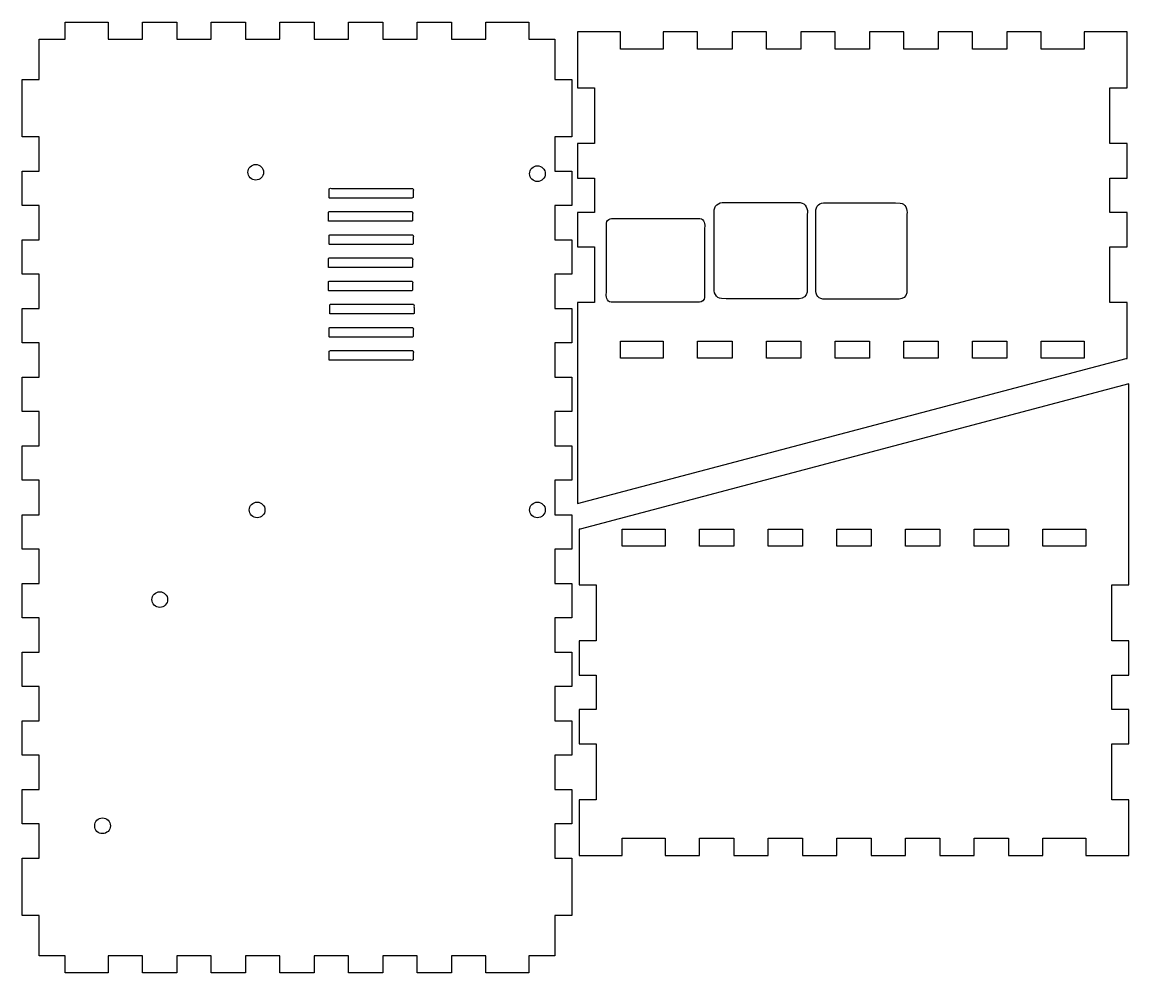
# Model space of a CAD drawing. Extents: x 0 to 1159, y 2 to 472.
# Drawn here: x 612 to 1159, y 2 to 472 of the extents above; entities that cross this region are included whole.
import ezdxf

# ---------------------------------------------------------------- set-up
doc = ezdxf.new("R2010")
doc.units = 0
doc.layers.add('Imprimir', color=7, linetype='CONTINUOUS')

msp = doc.modelspace()

# ---------------------------------------------------------------- linework, layer by layer
at = {"layer": 'Imprimir', "color": 5}
for points in [[(705.049312, 472.292893), (722.057232, 472.292893), (722.057232, 463.788949), (739.065072, 463.788949), (739.065072, 472.292893), (756.072992, 472.292893), (756.072992, 463.788949), (773.080912, 463.788949), (773.080912, 472.292893), (790.088752, 472.292893), (790.088752, 463.788949), (807.09664, 463.788949), (807.09664, 472.292893), (824.10448, 472.292893), (824.10448, 463.788949), (841.11248, 463.788949), (841.11248, 472.292893), (862.37232, 472.292893), (862.37232, 463.788949), (875.12824, 463.788949), (875.12824, 443.946413), (883.63224, 443.946413), (883.63224, 415.599933), (875.12824, 415.599933), (875.12824, 398.592045), (883.63224, 398.592045), (883.63224, 381.584157), (875.12824, 381.584157), (875.12824, 364.576269), (883.63224, 364.576269), (883.63224, 347.568381), (875.12824, 347.568381), (875.12824, 330.560493), (883.63224, 330.560493), (883.63224, 313.552605), (875.12824, 313.552605), (875.12824, 296.544717), (883.63224, 296.544717), (883.63224, 279.536829), (875.12824, 279.536829), (875.12824, 262.528941), (883.63224, 262.528941), (883.63224, 245.521053), (875.12824, 245.521053), (875.12824, 228.513165), (883.63224, 228.513165), (883.63224, 211.505277), (875.12824, 211.505277), (875.12824, 194.497389), (883.63224, 194.497389), (883.63224, 177.489501), (875.12824, 177.489501), (875.12824, 160.481613), (883.63224, 160.481613), (883.63224, 143.473725), (875.12824, 143.473725), (875.12824, 126.465837), (883.63224, 126.465837), (883.63224, 109.457949), (875.12824, 109.457949), (875.12824, 92.450061), (883.63224, 92.450061), (883.63224, 75.442165), (875.12824, 75.442165), (875.12824, 58.434277), (883.63224, 58.434277), (883.63224, 30.087789), (875.12824, 30.087789), (875.12824, 10.245261), (862.37232, 10.245261), (862.37232, 1.741309), (841.11248, 1.741309), (841.11248, 10.245261), (824.10448, 10.245261), (824.10448, 1.741309), (807.09664, 1.741309), (807.09664, 10.245261), (790.088752, 10.245261), (790.088752, 1.741309), (773.080912, 1.741309), (773.080912, 10.245261), (756.072992, 10.245261), (756.072992, 1.741309), (739.065072, 1.741309), (739.065072, 10.245261), (722.057232, 10.245261), (722.057232, 1.741309), (705.049312, 1.741309), (705.049312, 10.245261), (688.04144, 10.245261), (688.04144, 1.741309), (671.03352, 1.741309), (671.03352, 10.245261), (654.0256, 10.245261), (654.0256, 1.741309), (632.76576, 1.741309), (632.76576, 10.245261), (620.00984, 10.245261), (620.00984, 30.087789), (611.50592, 30.087789), (611.50592, 58.434277), (620.00984, 58.434277), (620.00984, 75.442165), (611.50592, 75.442165), (611.50592, 92.450061), (620.00984, 92.450061), (620.00984, 109.457949), (611.50592, 109.457949), (611.50592, 126.465837), (620.00984, 126.465837), (620.00984, 143.473725), (611.50592, 143.473725), (611.50592, 160.481613), (620.00984, 160.481613), (620.00984, 177.489501), (611.50592, 177.489501), (611.50592, 194.497389), (620.00984, 194.497389), (620.00984, 211.505277), (611.50592, 211.505277), (611.50592, 228.513165), (620.00984, 228.513165), (620.00984, 245.521053), (611.50592, 245.521053), (611.50592, 262.528941), (620.00984, 262.528941), (620.00984, 279.536829), (611.50592, 279.536829), (611.50592, 296.544717), (620.00984, 296.544717), (620.00984, 313.552605), (611.50592, 313.552605), (611.50592, 330.560493), (620.00984, 330.560493), (620.00984, 347.568381), (611.50592, 347.568381), (611.50592, 364.576269), (620.00984, 364.576269), (620.00984, 381.584157), (611.50592, 381.584157), (611.50592, 398.592045), (620.00984, 398.592045), (620.00984, 415.599933), (611.50592, 415.599933), (611.50592, 443.946413), (620.00984, 443.946413), (620.00984, 463.788949), (632.76576, 463.788949), (632.76576, 472.292893), (654.0256, 472.292893), (654.0256, 463.788949), (671.03352, 463.788949), (671.03352, 472.292893), (688.04144, 472.292893), (688.04144, 463.788949), (705.049312, 463.788949), (705.049312, 472.292893)], [(886.3756, 467.424467), (886.3756, 439.786939), (894.88024, 439.786939), (894.88024, 412.149419), (886.3756, 412.149419), (886.3756, 395.140029), (894.88024, 395.140029), (894.88024, 378.132197), (886.3756, 378.132197), (886.3756, 361.124373), (894.88024, 361.124373), (894.88024, 333.486845), (886.3756, 333.486845), (886.3756, 305.913389), (886.3756, 305.849309), (886.3756, 234.052373), (1158.03832, 305.849309), (1158.49928, 305.849309), (1158.49928, 333.486829), (1149.99456, 333.486829), (1149.99456, 361.124357), (1158.49928, 361.124357), (1158.49928, 378.132181), (1149.99456, 378.132181), (1149.99456, 395.140013), (1158.49928, 395.140013), (1158.49928, 412.149403), (1149.99456, 412.149403), (1149.99456, 439.786923), (1158.49928, 439.786923), (1158.49928, 467.424451), (1137.23832, 467.424451), (1137.23832, 458.919755), (1115.97896, 458.919755), (1115.97896, 467.424451), (1098.97112, 467.424451), (1098.97112, 458.919755), (1081.9632, 458.919755), (1081.9632, 467.424451), (1064.95544, 467.424451), (1064.95544, 458.919755), (1047.9476, 458.919755), (1047.9476, 467.424451), (1030.93976, 467.424451), (1030.93976, 458.919755), (1013.932, 458.919755), (1013.932, 467.424451), (996.92416, 467.424451), (996.92416, 458.919755), (979.91632, 458.919755), (979.91632, 467.424451), (962.90848, 467.424451), (962.90848, 458.919755), (945.90064, 458.919755), (945.90064, 467.424451), (928.89288, 467.424451), (928.89288, 458.919755), (907.63192, 458.919755), (907.63192, 467.424451), (886.37248, 467.424451), (886.3756, 467.424467)], [(727.140752, 401.851893), (727.140752, 401.851893)], [(866.59056, 401.168349), (866.59056, 401.168349)], [(763.714192, 385.238149), (763.530344, 385.314069), (763.454424, 385.497877), (763.454432, 385.497853)], [(763.372352, 373.764397), (763.188568, 373.840317), (763.112648, 374.024133), (763.112648, 374.024133), (763.112672, 374.024117)], [(763.714192, 362.290693), (763.530344, 362.366613), (763.454424, 362.550421), (763.454432, 362.550405)], [(763.372352, 350.816989), (763.188568, 350.892909), (763.112648, 351.076717), (763.112648, 351.076717), (763.112672, 351.076701)], [(763.372352, 339.343285), (763.188568, 339.419205), (763.112648, 339.603013), (763.112648, 339.603013), (763.112672, 339.602989)], [(996.21824, 335.410005), (996.21816, 335.409997)], [(1045.72432, 335.217493), (1045.72432, 335.217517)], [(946.74224, 333.682709), (946.74224, 333.682717)], [(764.055952, 327.869597), (763.872176, 327.945517), (763.796256, 328.129325), (763.796272, 328.129309)], [(763.714192, 316.395885), (763.530344, 316.471805), (763.454424, 316.655621), (763.454432, 316.655605)], [(907.63504, 314.354021), (928.896, 314.354021), (928.896, 305.913389), (907.63504, 305.913389), (907.63504, 314.354021), (907.63504, 314.354021)], [(945.90376, 314.354021), (962.9116, 314.354021), (962.9116, 305.913389), (945.90376, 305.913389), (945.90376, 314.354021), (945.90376, 314.354021)], [(979.91944, 314.354021), (996.92728, 314.354021), (996.92728, 305.913389), (979.91944, 305.913389), (979.91944, 314.354021), (979.91944, 314.354021)], [(1013.93512, 314.354021), (1030.94288, 314.354021), (1030.94288, 305.913389), (1013.93512, 305.913389), (1013.93512, 314.354021), (1013.93512, 314.354021)], [(1047.95072, 314.354021), (1064.95856, 314.354021), (1064.95856, 305.913389), (1047.95072, 305.913389), (1047.95072, 314.354021), (1047.95072, 314.354021)], [(1081.96632, 314.354021), (1098.97424, 314.354021), (1098.97424, 305.913389), (1081.96632, 305.913389), (1081.96632, 314.354021), (1081.96632, 314.354021)], [(1115.98208, 314.354021), (1137.24144, 314.354021), (1137.24144, 305.913389), (1115.98208, 305.913389), (1115.98208, 314.354021), (1115.98208, 314.354021)], [(763.714192, 304.922205), (763.530344, 304.998125), (763.454424, 305.181941), (763.454432, 305.181917)], [(1159.3524, 59.824421), (1159.3524, 87.461965), (1150.84776, 87.461965), (1150.84776, 115.099429), (1159.3524, 115.099429), (1159.3524, 132.108805), (1150.84776, 132.108805), (1150.84776, 149.116661), (1159.3524, 149.116661), (1159.3524, 166.124517), (1150.84776, 166.124517), (1150.84776, 193.762053), (1159.3524, 193.762053), (1159.3524, 221.335445), (1159.3524, 221.399445), (1159.3524, 293.196389), (887.68968, 221.399445), (887.22872, 221.399445), (887.22872, 193.761973), (895.73344, 193.761973), (895.73344, 166.124437), (887.22872, 166.124437), (887.22872, 149.116581), (895.73344, 149.116581), (895.73344, 132.108725), (887.22872, 132.108725), (887.22872, 115.099349), (895.73344, 115.099349), (895.73344, 87.461885), (887.22872, 87.461885), (887.22872, 59.824341), (908.48976, 59.824341), (908.48976, 68.328989), (929.74912, 68.328989), (929.74912, 59.824341), (946.75696, 59.824341), (946.75696, 68.328989), (963.7648, 68.328989), (963.7648, 59.824341), (980.77256, 59.824341), (980.77256, 68.328989), (997.78048, 68.328989), (997.78048, 59.824341), (1014.78832, 59.824341), (1014.78832, 68.328989), (1031.79608, 68.328989), (1031.79608, 59.824341), (1048.80392, 59.824341), (1048.80392, 68.328989), (1065.81168, 68.328989), (1065.81168, 59.824341), (1082.8196, 59.824341), (1082.8196, 68.328989), (1099.82744, 68.328989), (1099.82744, 59.824341), (1116.8352, 59.824341), (1116.8352, 68.328989), (1138.09616, 68.328989), (1138.09616, 59.824341), (1159.35552, 59.824341), (1159.3524, 59.824421)], [(727.824352, 234.726581), (727.824352, 234.726581)], [(866.59056, 234.726581), (866.59056, 234.726581)], [(929.746, 212.894869), (908.48664, 212.894869), (908.48664, 221.335445), (929.746, 221.335445), (929.746, 212.894869), (929.746, 212.894869)], [(963.76168, 212.894869), (946.75384, 212.894869), (946.75384, 221.335445), (963.76168, 221.335445), (963.76168, 212.894869), (963.76168, 212.894869)], [(997.77736, 212.894869), (980.76944, 212.894869), (980.76944, 221.335445), (997.77736, 221.335445), (997.77736, 212.894869), (997.77736, 212.894869)], [(1031.79296, 212.894869), (1014.7852, 212.894869), (1014.7852, 221.335445), (1031.79296, 221.335445), (1031.79296, 212.894869), (1031.79296, 212.894869)], [(1065.80856, 212.894869), (1048.8008, 212.894869), (1048.8008, 221.335445), (1065.80856, 221.335445), (1065.80856, 212.894869), (1065.80856, 212.894869)], [(1099.82432, 212.894869), (1082.81648, 212.894869), (1082.81648, 221.335445), (1099.82432, 221.335445), (1099.82432, 212.894869), (1099.82432, 212.894869)], [(1138.09304, 212.894869), (1116.83208, 212.894869), (1116.83208, 221.335445), (1138.09304, 221.335445), (1138.09304, 212.894869), (1138.09304, 212.894869)], [(679.64232, 190.371373), (679.64232, 190.371373)], [(651.29584, 78.402773), (651.29584, 78.402773)]]:
    msp.add_lwpolyline(points, close=True, dxfattribs=at)
for points in [[(723.259072, 397.970445), (723.259073, 398.999871), (723.668035, 399.987134), (724.395992, 400.715047)], [(724.395992, 400.715047), (725.123948, 401.442959), (726.111268, 401.851895), (727.140752, 401.851893)], [(727.140752, 401.851893), (729.28451, 401.851854), (731.02235, 400.114082), (731.022352, 397.970445)], [(862.70888, 397.286893), (862.708879, 398.31632), (863.11784, 399.303585), (863.845797, 400.0315)], [(863.845797, 400.0315), (864.573754, 400.759414), (865.561075, 401.168351), (866.59056, 401.168349)], [(866.59056, 401.168349), (867.620045, 401.168351), (868.607366, 400.759414), (869.335323, 400.0315)], [(869.335323, 400.0315), (870.06328, 399.303585), (870.472241, 398.31632), (870.47224, 397.286893)], [(724.395989, 395.225838), (723.668032, 395.953752), (723.259071, 396.941017), (723.259072, 397.970445)], [(727.140752, 394.088989), (726.111267, 394.088986), (725.123946, 394.497923), (724.395989, 395.225838)], [(731.022352, 397.970445), (731.022354, 395.826804), (729.284513, 394.089028), (727.140752, 394.088989)], [(863.8458, 394.542291), (863.117843, 395.270204), (862.708881, 396.257467), (862.70888, 397.286893)], [(866.59056, 393.405445), (865.561076, 393.405442), (864.573756, 393.814378), (863.8458, 394.542291)], [(869.33532, 394.542291), (868.607364, 393.814378), (867.620044, 393.405442), (866.59056, 393.405445)], [(870.47224, 397.286893), (870.472239, 396.257467), (870.063277, 395.270204), (869.33532, 394.542291)], [(763.454432, 389.763213), (763.790952, 390.264645), (764.599744, 389.922109), (765.151936, 390.022917)], [(763.454432, 385.497853), (763.454432, 386.919637), (763.454432, 388.341429), (763.454432, 389.763213)], [(765.151936, 390.022917), (778.398928, 390.022917), (791.64592, 390.022917), (804.89288, 390.022917)], [(804.89288, 390.022917), (805.39448, 389.686501), (805.05184, 388.877637), (805.15264, 388.325469)], [(803.4552, 385.238149), (790.208176, 385.238149), (776.961184, 385.238149), (763.714192, 385.238149)], [(805.15264, 385.497853), (804.81616, 384.996421), (804.00736, 385.338957), (803.4552, 385.238149)], [(805.15264, 388.325469), (805.15264, 387.382933), (805.15264, 386.440389), (805.15264, 385.497853)], [(763.112672, 378.289461), (763.449128, 378.790925), (764.257936, 378.448357), (764.810096, 378.549173)], [(763.112672, 374.024117), (763.112672, 375.445901), (763.112672, 376.867677), (763.112672, 378.289461)], [(764.810096, 378.549173), (778.057112, 378.549173), (791.304136, 378.549173), (804.55112, 378.549173)], [(804.55112, 378.549173), (805.05272, 378.212757), (804.71008, 377.403885), (804.81088, 376.851717)], [(954.13536, 341.216317), (954.14656, 353.956405), (954.10816, 366.696549), (954.15456, 379.436613)], [(954.15456, 379.436613), (954.32392, 382.248245), (957.47016, 383.432221), (959.90456, 382.986653)], [(959.90456, 382.986653), (972.14416, 382.975773), (984.38392, 383.013533), (996.6236, 382.967213)], [(996.6236, 382.967213), (999.4544, 382.795669), (1000.61976, 379.624357), (1000.17368, 377.181221)], [(1004.46056, 340.819245), (1004.47096, 353.688565), (1004.43496, 366.557941), (1004.47896, 379.427237)], [(1004.47896, 379.427237), (1004.64256, 382.129597), (1007.67744, 383.217381), (1010.00152, 382.794229)], [(1010.00152, 382.794229), (1022.03736, 382.783909), (1034.0732, 382.819669), (1046.10896, 382.775749)], [(1046.10896, 382.775749), (1048.8432, 382.608453), (1049.89944, 379.531861), (1049.47608, 377.193309)], [(803.11344, 373.764397), (789.866392, 373.764397), (776.619368, 373.764397), (763.372352, 373.764397)], [(804.81088, 374.024117), (804.4744, 373.522661), (803.6656, 373.865205), (803.11344, 373.764397)], [(804.81088, 376.851717), (804.81088, 375.909181), (804.81088, 374.966653), (804.81088, 374.024117)], [(900.74032, 338.389229), (900.74832, 349.856789), (900.72272, 361.324373), (900.75312, 372.791909)], [(900.75312, 372.791909), (900.93336, 375.186997), (903.7892, 375.308429), (905.61408, 375.120749)], [(905.61408, 375.120749), (919.41216, 375.113549), (933.21024, 375.138349), (947.00832, 375.107949)], [(947.00832, 375.107949), (949.32208, 374.946421), (949.54296, 372.203077), (949.3372, 370.414805)], [(1000.17368, 377.181221), (1000.13128, 364.320509), (1000.26472, 351.451069), (1000.10568, 338.595829)], [(1049.47608, 377.193309), (1049.43528, 364.209581), (1049.56224, 351.217581), (1049.41128, 338.239045)], [(763.454432, 366.815757), (763.790944, 367.317205), (764.599744, 366.974661), (765.151936, 367.075469)], [(765.151936, 367.075469), (778.398928, 367.075469), (791.64592, 367.075469), (804.89288, 367.075469)], [(804.89288, 367.075469), (805.39448, 366.739053), (805.05184, 365.930181), (805.15264, 365.378013)], [(949.3372, 370.414805), (949.3292, 358.947245), (949.3548, 347.479653), (949.3244, 336.012117)], [(763.454432, 362.550405), (763.454432, 363.972189), (763.454432, 365.393973), (763.454432, 366.815757)], [(803.4552, 362.290693), (790.208176, 362.290693), (776.961184, 362.290693), (763.714192, 362.290693)], [(805.15264, 362.550405), (804.81616, 362.048957), (804.00736, 362.391501), (803.4552, 362.290693)], [(805.15264, 365.378013), (805.15264, 364.435477), (805.15264, 363.492941), (805.15264, 362.550405)], [(763.112672, 355.342053), (763.449144, 355.843501), (764.257936, 355.500941), (764.810096, 355.601757)], [(763.112672, 351.076701), (763.112672, 352.498485), (763.112672, 353.920269), (763.112672, 355.342053)], [(803.11344, 350.816989), (789.866392, 350.816989), (776.619368, 350.816989), (763.372352, 350.816989)], [(764.810096, 355.601757), (778.057112, 355.601757), (791.304136, 355.601757), (804.55112, 355.601757)], [(804.81088, 351.076701), (804.4744, 350.575253), (803.6656, 350.917797), (803.11344, 350.816989)], [(804.55112, 355.601757), (805.05272, 355.265341), (804.71008, 354.456477), (804.81088, 353.904309)], [(804.81088, 353.904309), (804.81088, 352.961773), (804.81088, 352.019237), (804.81088, 351.076701)], [(763.112672, 343.868349), (763.449144, 344.369797), (764.257936, 344.027237), (764.810096, 344.128053)], [(763.112672, 339.602989), (763.112672, 341.024773), (763.112672, 342.446565), (763.112672, 343.868349)], [(764.810096, 344.128053), (778.057112, 344.128053), (791.304136, 344.128053), (804.55112, 344.128053)], [(804.55112, 344.128053), (805.05272, 343.791637), (804.71008, 342.982773), (804.81088, 342.430605)], [(804.81088, 342.430605), (804.81088, 341.488069), (804.81088, 340.545525), (804.81088, 339.602989)], [(957.68536, 335.430317), (954.85456, 335.601885), (953.68928, 338.773205), (954.13536, 341.216317)], [(1007.82768, 335.236797), (1005.09344, 335.404093), (1004.0372, 338.480693), (1004.46056, 340.819245)], [(803.11344, 339.343285), (789.866392, 339.343285), (776.619368, 339.343285), (763.372352, 339.343285)], [(804.81088, 339.602989), (804.4744, 339.101557), (803.6656, 339.444093), (803.11344, 339.343285)], [(903.0692, 333.696077), (900.75544, 333.857605), (900.53456, 336.600949), (900.74032, 338.389229)], [(949.3244, 336.012117), (949.2284, 334.727509), (948.02816, 333.649741), (946.74224, 333.682709)], [(996.21816, 335.409997), (983.37384, 335.423597), (970.52952, 335.382877), (957.68536, 335.430317)], [(1000.10568, 338.595829), (999.77648, 336.797093), (998.05408, 335.362821), (996.21824, 335.410005)], [(1045.72432, 335.217517), (1033.09208, 335.230397), (1020.45984, 335.191837), (1007.82768, 335.236797)], [(1049.41128, 338.239045), (1049.09912, 336.533029), (1047.46552, 335.172741), (1045.72432, 335.217493)], [(763.796272, 332.394653), (764.13272, 332.896125), (764.941536, 332.553557), (765.493688, 332.654373)], [(763.796272, 328.129309), (763.796272, 329.551093), (763.796272, 330.972869), (763.796272, 332.394653)], [(765.493688, 332.654373), (778.740712, 332.654373), (791.987728, 332.654373), (805.23472, 332.654373)], [(805.23472, 332.654373), (805.73616, 332.317845), (805.3936, 331.509085), (805.4944, 330.956917)], [(805.4944, 330.956917), (805.4944, 330.014381), (805.4944, 329.071845), (805.4944, 328.129309)], [(946.74224, 333.682717), (932.18456, 333.691597), (917.62688, 333.664877), (903.0692, 333.696077)], [(803.79704, 327.869597), (790.549992, 327.869597), (777.302976, 327.869597), (764.055952, 327.869597)], [(805.4944, 328.129309), (805.158, 327.627845), (804.3492, 327.970413), (803.79704, 327.869597)], [(763.454432, 320.920949), (763.790936, 321.422405), (764.599744, 321.079861), (765.151936, 321.180669)], [(763.454432, 316.655605), (763.454432, 318.077389), (763.454432, 319.499165), (763.454432, 320.920949)], [(765.151936, 321.180669), (778.398928, 321.180669), (791.64592, 321.180669), (804.89288, 321.180669)], [(804.89288, 321.180669), (805.39448, 320.844245), (805.05184, 320.035381), (805.15264, 319.483205)], [(805.15264, 319.483205), (805.15264, 318.540669), (805.15264, 317.598141), (805.15264, 316.655605)], [(803.4552, 316.395885), (790.208176, 316.395885), (776.961184, 316.395885), (763.714192, 316.395885)], [(805.15264, 316.655605), (804.81616, 316.154149), (804.00736, 316.496693), (803.4552, 316.395885)], [(763.454432, 309.447269), (763.790952, 309.948717), (764.599744, 309.606173), (765.151936, 309.706981)], [(763.454432, 305.181917), (763.454432, 306.603701), (763.454432, 308.025485), (763.454432, 309.447269)], [(765.151936, 309.706981), (778.398928, 309.706981), (791.64592, 309.706981), (804.89288, 309.706981)], [(804.89288, 309.706981), (805.39448, 309.370557), (805.05184, 308.561701), (805.15264, 308.009525)], [(805.15264, 308.009525), (805.15264, 307.066989), (805.15264, 306.124453), (805.15264, 305.181917)], [(803.4552, 304.922205), (790.208176, 304.922205), (776.961184, 304.922205), (763.714192, 304.922205)], [(805.15264, 305.181917), (804.81616, 304.680469), (804.00736, 305.023013), (803.4552, 304.922205)], [(725.079589, 228.100526), (724.351632, 228.82844), (723.942671, 229.815705), (723.942672, 230.845133)], [(723.942672, 230.845133), (723.942673, 231.874559), (724.351635, 232.861822), (725.079592, 233.589735)], [(725.079592, 233.589735), (725.807548, 234.317647), (726.794868, 234.726583), (727.824352, 234.726581)], [(727.824352, 234.726581), (729.96811, 234.726542), (731.70595, 232.98877), (731.705952, 230.845133)], [(731.705952, 230.845133), (731.705954, 228.701492), (729.968113, 226.963716), (727.824352, 226.963677)], [(863.845797, 228.100526), (863.11784, 228.82844), (862.708879, 229.815705), (862.70888, 230.845133)], [(862.70888, 230.845133), (862.708881, 231.874559), (863.117843, 232.861822), (863.8458, 233.589735)], [(863.8458, 233.589735), (864.573756, 234.317647), (865.561076, 234.726583), (866.59056, 234.726581)], [(866.59056, 234.726581), (867.620044, 234.726583), (868.607364, 234.317647), (869.33532, 233.589735)], [(869.33532, 233.589735), (870.063277, 232.861822), (870.472239, 231.874559), (870.47224, 230.845133)], [(870.47224, 230.845133), (870.472241, 229.815705), (870.06328, 228.82844), (869.335323, 228.100526)], [(727.824352, 226.963677), (726.794867, 226.963674), (725.807546, 227.372611), (725.079589, 228.100526)], [(866.59056, 226.963677), (865.561075, 226.963674), (864.573754, 227.372611), (863.845797, 228.100526)], [(869.335323, 228.100526), (868.607366, 227.372611), (867.620045, 226.963674), (866.59056, 226.963677)], [(676.897557, 183.745318), (676.1696, 184.473232), (675.760639, 185.460497), (675.76064, 186.489925)], [(675.76064, 186.489925), (675.760641, 187.519351), (676.169603, 188.506614), (676.89756, 189.234527)], [(676.89756, 189.234527), (677.625516, 189.962439), (678.612836, 190.371375), (679.64232, 190.371373)], [(679.64232, 190.371373), (681.786078, 190.371334), (683.523918, 188.633562), (683.52392, 186.489925)], [(683.52392, 186.489925), (683.523922, 184.346284), (681.786081, 182.608508), (679.64232, 182.608469)], [(679.64232, 182.608469), (678.612835, 182.608466), (677.625514, 183.017403), (676.897557, 183.745318)], [(647.41416, 74.521325), (647.414161, 75.550751), (647.823123, 76.538014), (648.55108, 77.265927)], [(648.55108, 77.265927), (649.279036, 77.993839), (650.266356, 78.402775), (651.29584, 78.402773)], [(651.29584, 78.402773), (653.439598, 78.402734), (655.177438, 76.664962), (655.17744, 74.521325)], [(648.551077, 71.776718), (647.82312, 72.504632), (647.414159, 73.491897), (647.41416, 74.521325)], [(651.29584, 70.639869), (650.266355, 70.639866), (649.279034, 71.048803), (648.551077, 71.776718)], [(655.17744, 74.521325), (655.177442, 72.377684), (653.439601, 70.639908), (651.29584, 70.639869)]]:
    msp.add_open_spline(points, degree=3, dxfattribs=at)

doc.saveas('drawing.dxf')
